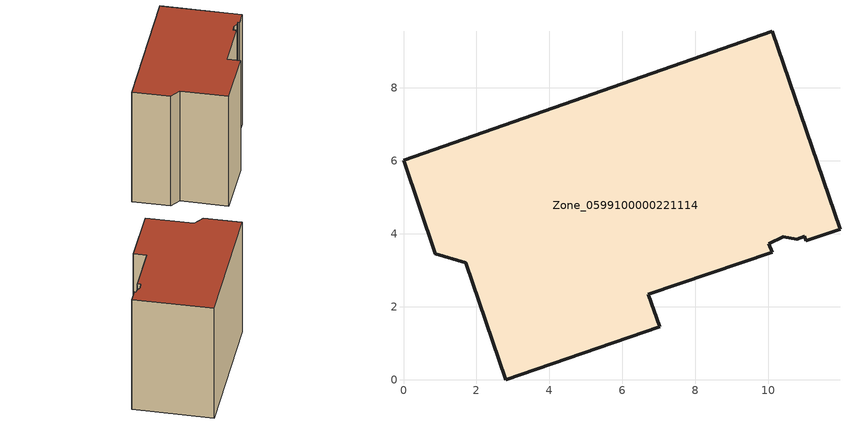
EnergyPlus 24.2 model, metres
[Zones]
Zone_0599100000221114
 floor ground (C_G): 6.71,2.34 7.02,1.45 2.8,0 1.7,3.21 0.87,3.46 0,6.02 10.11,9.55 11.96,4.13 11.02,3.81 10.99,3.93 10.78,3.85 10.4,3.92 10.01,3.72 10.11,3.5 z0
 wall outside (C_F): 10.11,9.55 0,6.02 0.87,3.46 1.7,3.21 2.8,0 7.02,1.45 6.71,2.34 10.11,3.5 10.01,3.72 10.4,3.92 10.78,3.85 10.99,3.93 11.02,3.81 11.96,4.13 10.11,9.55 z0:8.99
 roof outside (C_R): 10.01,3.72 10.4,3.92 10.78,3.85 10.99,3.93 11.02,3.81 11.96,4.13 10.11,9.55 0,6.02 0.87,3.46 1.7,3.21 2.8,0 7.02,1.45 6.71,2.34 10.11,3.5 z8.99
[BUILDING]
Pand.0599100000221114: North Axis=0; Terrain=City; Loads Convergence Tolerance Value=0.04; Temperature Convergence Tolerance Value=0.4; Solar Distribution=FullExterior; Maximum Number of Warmup Days=25; Minimum Number of Warmup Days=1
[Site:Location]
Rotterdam.The.Hague.AP_ZH_NLD Design_Conditions: Latitude=51.96; Longitude=4.45; Time Zone=1; Elevation=-4.5
[SITE:GROUNDTEMPERATURE:BUILDINGSURFACE]
18, 18, 18, 18, 18, 18, 18, 18, 18, 18, 18, 18
[MATERIAL] Thermal Absorptance=0.9; Solar Absorptance=0.7; Visible Absorptance=0.7
Name | Roughness | Thickness | Conductivity | Density | Specific Heat
G.TC.1946 | MediumSmooth | 0.15 | 1 | 540 | 1210
F.TC.1946 | Rough | 0.3 | 0.857143 | 1920 | 840
R.TC.1946 | MediumRough | 0.2 | 0.909091 | 1500 | 1000
[CONSTRUCTION]
C_G: G.TC.1946
C_F: F.TC.1946
C_R: R.TC.1946
[ZONE]
Zone_0599100000221114: Type=1; Multiplier=1; Ceiling Height=Autocalculate; Volume=Autocalculate; Floor Area=autocalculate; Part of Total Floor Area=Yes
[ZONEINFILTRATION:DESIGNFLOWRATE]
Infil_Zone_0599100000221114: Zone or ZoneList or Space or SpaceList=Zone_0599100000221114; Schedule=AlwaysOn; Design Flow Rate Calculation Method=Flow/Area; Flow Rate per Floor Area=0.003; Constant Term Coefficient=1; Temperature Term Coefficient=0; Velocity Term Coefficient=0; Velocity Squared Term Coefficient=0
[HVACTEMPLATE:ZONE:IDEALLOADSAIRSYSTEM]
Zone_0599100000221114: Maximum Heating Supply Air Temperature=50; Minimum Cooling Supply Air Temperature=13; Maximum Heating Supply Air Humidity Ratio=0.0156; Minimum Cooling Supply Air Humidity Ratio=0.0077; Heating Limit=NoLimit; Cooling Limit=NoLimit; Dehumidification Control Type=ConstantSensibleHeatRatio; Cooling Sensible Heat Ratio=0.7; Dehumidification Setpoint=60; Humidification Control Type=None; Humidification Setpoint=30; Outdoor Air Method=None; Outdoor Air Flow Rate per Person=0.00944; Outdoor Air Flow Rate per Zone Floor Area=0; Outdoor Air Flow Rate per Zone=0; Demand Controlled Ventilation Type=None; Outdoor Air Economizer Type=NoEconomizer; Heat Recovery Type=None; Sensible Heat Recovery Effectiveness=0.7; Latent Heat Recovery Effectiveness=0.65
[ZONECONTROL:THERMOSTAT]
ThermostatControl_Zone_0599100000221114: Zone or ZoneList=Zone_0599100000221114; Control Type Schedule=DualSetpointControlType; Control 1=Thermostat_Zone_0599100000221114; Temperature Difference Between Cutout And Setpoint=0
[THERMOSTATSETPOINT:DUALSETPOINT]
Thermostat_Zone_0599100000221114: Heating Setpoint Temperature Schedule=HeatingSetpoint_Zone_0599100000221114; Cooling Setpoint Temperature Schedule=CoolingSetpoint_Zone_0599100000221114
[SCHEDULE:COMPACT]
HeatingSetpoint_Zone_0599100000221114: Through: 12/31, For: AllDays, Until: 24:00, 21
CoolingSetpoint_Zone_0599100000221114: Through: 12/31, For: AllDays, Until: 24:00, 24
DualSetpointControlType: Through: 12/31, For: AllDays, Until: 24:00, 4
AlwaysOn: Through: 12/31, For: AllDays, Until: 24:00, 1
